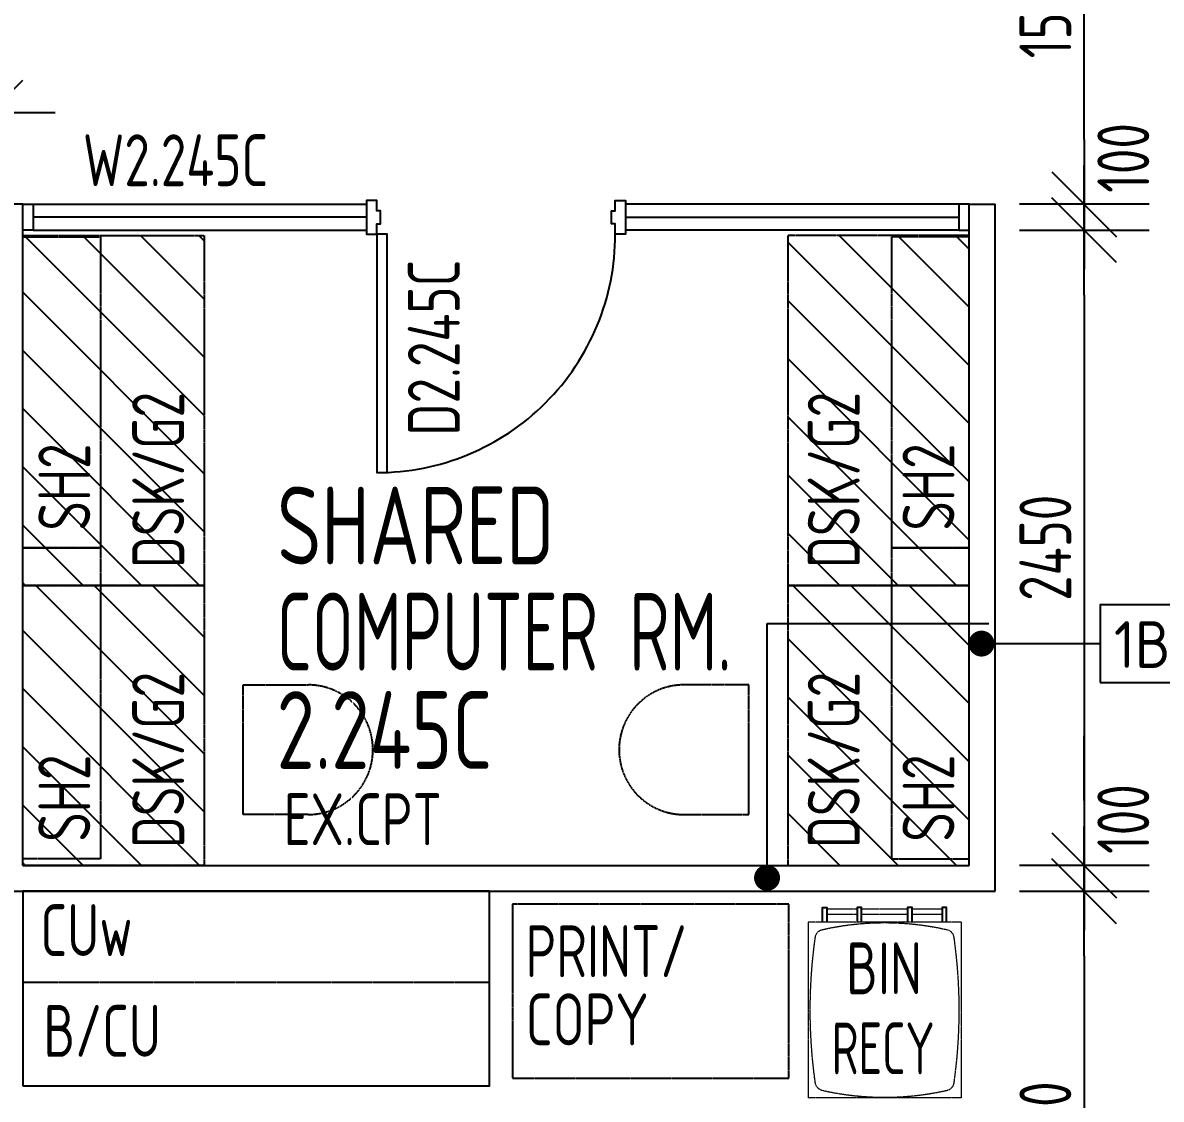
# Model space of a CAD drawing. Header units: millimetres. Extents: x -45258 to 103756, y -3540 to 105026.
# Drawn here: x 59923 to 64314, y 11691 to 15843 of the extents above; entities that cross this region are included whole.
import ezdxf
from ezdxf.enums import TextEntityAlignment as Align

# ---------------------------------------------------------------- set-up
doc = ezdxf.new("R2010")
doc.units = ezdxf.units.MM
doc.header["$LTSCALE"] = 0.4
doc.linetypes.add('BLD-80-FL-2$0$HIDDEN2', pattern=[4.762499999999999, 3.175, -1.5875])
for name, color, linetype in [('BLD-80-FL-2$0$DO-FRAM-7CO', 7, 'Continuous'), ('BLD-80-FL-2$0$DO-LEAF-3CO', 3, 'Continuous'), ('BLD-80-FL-2$0$DO-SWNG-6CO', 6, 'Continuous'), ('BLD-80-FL-2$0$FU-EQPT-6H2', 6, 'BLD-80-FL-2$0$HIDDEN2'), ('BLD-80-FL-2$0$FU-EQPT-8H2', 8, 'BLD-80-FL-2$0$HIDDEN2'), ('BLD-80-FL-2$0$FU-FIXD-7CO-NEW', 7, 'Continuous'), ('BLD-80-FL-2$0$TX-ATTR-7CO', 7, 'Continuous'), ('BLD-80-FL-2$0$TX-DIMS-8C0-100', 8, 'Continuous'), ('BLD-80-FL-2$0$TX-RMNU-2C0-100', 2, 'Continuous'), ('BLD-80-FL-2$0$TX-ROOM-2CO-100', 2, 'Continuous'), ('BLD-80-FL-2$0$TX-ROOM-2CO-NEW', 2, 'Continuous'), ('BLD-80-FL-2$0$TX-TEXT-7C0-100', 7, 'Continuous'), ('BLD-80-FL-2$0$WA-PART-2C0-NEW', 2, 'Continuous'), ('BLD-80-FL-2$0$WA-TEXT-7CO', 7, 'Continuous'), ('BLD-80-FL-2$0$WN-NEW-6C0', 6, 'Continuous'), ('BLD-80-FL-2$0$WN-NEW-7C0', 7, 'Continuous'), ('XREF', 8, 'Continuous')]:
    doc.layers.add(name, color=color, linetype=linetype)
for name, color, linetype, lineweight in [('BLD-80-FL-2$0$DO-TEXT-7CO', 7, 'Continuous', 25), ('BLD-80-FL-2$0$FU-EQPT-7CO-NEW', 7, 'Continuous', 25), ('BLD-80-FL-2$0$WN-TEXT-7CO', 7, 'Continuous', 25)]:
    doc.layers.add(name, color=color, linetype=linetype, lineweight=lineweight)
doc.layers.get('BLD-80-FL-2$0$WN-TEXT-7CO').off()
doc.styles.add('BLD-80-FL-2$0$Isocp2', font='isocp2.shx')
doc.styles.add('BLD-80-FL-2$0$STANDARD', font='isocp2.shx', dxfattribs={"width": 0.8})
doc.dimstyles.new('BLD-80-FL-2$0$ISO-25', dxfattribs={"dimtxt": 2.5, "dimasz": 2.5, "dimexe": 1.25, "dimexo": 0.625, "dimtad": 1, "dimtxsty": 'BLD-80-FL-2$0$STANDARD', "dimcen": 2.5, "dimadec": 0, "dimazin": 0, "dimtfac": 1, "dimtmove": 0, "dimatfit": 3, "dimfxl": 1, "dimarcsym": 0})
doc.dimstyles.new('BLD-80-FL-2$0$TX-DIMS100', dxfattribs={"dimtxt": 200, "dimasz": 250, "dimexe": 125, "dimexo": 500, "dimgap": 50, "dimtad": 1, "dimdec": 1, "dimdsep": 46, "dimtxsty": 'BLD-80-FL-2$0$STANDARD', "dimblk1": 'BLD-80-FL-2$0$DIMTICK', "dimblk2": 'BLD-80-FL-2$0$DIMTICK', "dimsah": 1, "dimcen": 2.5, "dimse1": 1, "dimse2": 1, "dimclrd": 8, "dimclre": 8, "dimclrt": 2, "dimadec": 0, "dimazin": 0, "dimtfac": 1, "dimtdec": 1, "dimtmove": 2, "dimatfit": 3, "dimldrblk": 'BLD-80-FL-2$0$DIMTICK', "dimfxl": 1, "dimtolj": 1, "dimtzin": 0, "dimarcsym": 0})
pattern_1 = [(135, (-22784.30452956962, 2095.651424972004), (-112.2532015133644, -112.2532015133644), [])]
pattern_2 = [(135, (-22784.30452956962, 1015.651424972004), (-112.2532015133644, -112.2532015133644), [])]

# ---------------------------------------------------------------- blocks, each defined once
blk = doc.blocks.new('*U19')
blk.add_lwpolyline([(0, 451.5378007531981), (1065.999999999998, 451.5378007531981), (1065.999999999998, 1122.537800753198), (0, 1122.537800753198)], close=True)
at = {"layer": 'BLD-80-FL-2$0$TX-ATTR-7CO', "linetype": 'Continuous', "ltscale": 5, "style": 'BLD-80-FL-2$0$STANDARD', "width": 0.8}
for p in [(102.8140378379758, 779.9523405861983), (102.8140378379758, 533.2641592507716)]:
    blk.add_attdef('EQUIPMENT-TYPE', p, '', height=199.99995, dxfattribs=at)
blk = doc.blocks.new('*U17')
blk.add_lwpolyline([(0, 372.5378007531979), (1799.999999999997, 372.5378007531979), (1799.999999999997, 1122.537800753198), (0, 1122.537800753198)], close=True)
at = {"layer": 'BLD-80-FL-2$0$TX-ATTR-7CO', "linetype": 'Continuous', "ltscale": 5, "style": 'BLD-80-FL-2$0$STANDARD', "width": 0.8}
for p in [(102.8140378379758, 779.9523405861983), (102.8140378379758, 533.2641592507716)]:
    blk.add_attdef('EQUIPMENT-TYPE', p, '', height=199.99995, dxfattribs=at)
blk = doc.blocks.new('BLD-80-FL-2$0$WBIN-CLIN-W-P')
at = {"lineweight": 9}
for p, q in [((-222.5049096424045, 727.5060000000085), (-106.1124744959707, 727.5060000000085)), ((-222.5049096424045, 707.5060000000085), (-106.1124744959707, 707.5060000000085)), ((-89.09193514642175, 727.5060000000085), (88.78552550403037, 727.5060000000085)), ((-89.09193514642175, 707.5060000000085), (88.78552550403037, 707.5060000000085)), ((105.8060648535793, 727.5060000000085), (222.1763026499539, 727.5060000000085)), ((105.8060648535793, 707.5060000000085), (222.1763026499539, 707.5060000000085)), ((-294.9994999999981, 677.5040000000008), (294.9995000000017, 677.5040000000008)), ((-294.9994999999981, 677.5040000000008), (-294.9994999999981, 0)), ((294.9995000000017, 677.5040000000008), (294.9995000000017, 0)), ((-294.9994999999981, 0), (294.9995000000017, 0))]:
    blk.add_line(p, q, dxfattribs=at)
at = {"linetype": 'Continuous'}
for points in [[(-239.5254489919535, 677.5040000000008), (-239.5254489919535, 734.9940979957173), (-222.5049096424045, 734.9940979957173), (-222.5049096424045, 677.5040000000008)], [(-106.1124744959707, 677.5040000000008), (-106.1124744959707, 734.9940979957173), (-89.09193514642175, 734.9940979957173), (-89.09193514642175, 677.5040000000008)], [(88.78552550403037, 677.5040000000008), (88.78552550403037, 734.9940979957173), (105.8060648535793, 734.9940979957173), (105.8060648535793, 677.5040000000008)], [(239.1968419994992, 677.5040000000008), (239.1968419994992, 734.9940979957173), (222.1763026499539, 734.9940979957173), (222.1763026499539, 677.5040000000008)]]:
    blk.add_lwpolyline(points, dxfattribs=at)
at = {"lineweight": 9}
for centre, radius, start, end in [((-0.2186251739549334, -407.7626315745583), 1083.918356253827, 77.28773717432833, 102.7122628256717), ((1724.646416185598, 338.7912940634851), 2011.267651917958, 171.9442745816818, 188.0557254183181), ((-232.8606660159967, 615.842699577137), 34.25185578315925, 99.8842273556914, 171.9442745816818), ((232.9622150659161, 615.8570720957723), 34.14929468512309, 8.05572541831816, 81.00224930084707), ((-1724.646416185602, 338.7912940634851), 2011.267651917959, 351.9442745816818, 8.05572541831816), ((-232.7497053073748, 61.755593126647), 34.36392233745175, 188.0557254183181, 259.9604986263744), ((230.053427647661, 64.48767912401672), 37.48876565696506, 282.7122628256717, 348.3850978371239), ((-0.2186251739549334, 1085.266631574566), 1083.918356253827, 257.2877371743283, 282.7122628256717)]:
    blk.add_arc(centre, radius, start, end, dxfattribs=at)
at = {"linetype": 'Continuous', "ltscale": 5, "style": 'BLD-80-FL-2$0$STANDARD', "width": 0.8}
for p in [(-195.8787103162795, 375.8627008899784), (-195.8787103162795, 104.9469165243427)]:
    blk.add_attdef('EQP', p, '', height=199.99995, dxfattribs=at)
blk = doc.blocks.new('BLD-80-FL-2$0$DO-920')
at = {"layer": 'BLD-80-FL-2$0$DO-FRAM-7CO', "linetype": 'Continuous'}
for points in [[(-1000, -15.00000000004366), (-1000, -15.00000000004366), (-1000, 114.9999999999563), (-960.0000000000582, 114.9999999999563), (-960.0000000000582, 74.99999999995634), (-945, 74.99999999995634), (-945, 24.99999999995634), (-960, 24.99999999995634), (-960, -15.00000000004366), (-1000, -15.00000000004366), (-1000, -15.00000000004366), (-1000, -15.00000000004366)], [(0, -15.00000000004366), (0, -15.00000000004366), (0, 114.9999999999563), (-40, 114.9999999999563), (-40, 74.99999999995634), (-55, 74.99999999995634), (-55, 24.99999999995634), (-40, 24.99999999995634), (-40, -15.00000000004366), (0, -15.00000000004366), (0, -15.00000000004366), (0, -15.00000000004366)]]:
    blk.add_lwpolyline(points, dxfattribs=at)
at = {"layer": 'BLD-80-FL-2$0$DO-LEAF-3CO'}
blk.add_lwpolyline([(-80, 1034.999999999956), (-80, 114.9999999999563), (-40, 114.9999999999563), (-40, 1034.999999999956)], close=True, dxfattribs=at)
at = {"layer": 'BLD-80-FL-2$0$DO-SWNG-6CO'}
blk.add_arc((-41.6444911936378, 116.6706418136737), 918.3308306151018, 89.89739813578477, 180.1042334359192, dxfattribs=at)
at = {"layer": 'BLD-80-FL-2$0$DO-TEXT-7CO', "linetype": 'Continuous', "style": 'BLD-80-FL-2$0$STANDARD'}
blk.add_attdef('D1.01', (-126.440502880243, 146.3283493831877), '', height=199.99995, rotation=90, dxfattribs=at)
blk = doc.blocks.new('BLD-80-FL-2$0$RMIDEN-2')
at = {"layer": 'BLD-80-FL-2$0$TX-RMNU-2C0-100', "style": 'BLD-80-FL-2$0$STANDARD'}
blk.add_attdef('ROOMNUM', (-11.49902758884127, 487.6931208768474), '', height=300, dxfattribs=at)
at = {"layer": 'BLD-80-FL-2$0$TX-ROOM-2CO-100', "style": 'BLD-80-FL-2$0$STANDARD'}
for tag, p in [('ROOMNAM1', (-12.1433249595284, 1710.308316260402)), ('ROOMNAM2', (-12.1433249595284, 1300.506397769495)), ('ROOMNAM3', (-12.1433249595284, 892.8050748143578))]:
    blk.add_attdef(tag, p, '', height=300, dxfattribs=at)
at = {"layer": 'BLD-80-FL-2$0$TX-TEXT-7C0-100', "style": 'BLD-80-FL-2$0$STANDARD'}
blk.add_attdef('XX', (2.039126417163061, 157.6047857785379), '', height=200, dxfattribs=at)
blk = doc.blocks.new('BLD-80-FL-2$0$NOTE')
at = {"layer": 'BLD-80-FL-2$0$TX-ATTR-7CO', "style": 'BLD-80-FL-2$0$Isocp2'}
blk.add_attdef('WWW', text='', height=2, dxfattribs=at).set_placement((0, 0), align=Align.MIDDLE)
blk = doc.blocks.new('*U28')
blk.add_lwpolyline([(0, 422.5378007531961), (1350, 422.5378007531961), (1350, 1122.537800753198), (0, 1122.537800753198)], close=True)
at = {"layer": 'BLD-80-FL-2$0$TX-ATTR-7CO', "linetype": 'Continuous', "ltscale": 5, "style": 'BLD-80-FL-2$0$STANDARD', "width": 0.8}
for p in [(102.8140378379758, 779.9523405861983), (102.8140378379758, 533.2641592507716)]:
    blk.add_attdef('EQUIPMENT-TYPE', p, '', height=199.99995, dxfattribs=at)
blk = doc.blocks.new('*U29')
blk.add_lwpolyline([(0, 422.5378007531961), (1080, 422.5378007531961), (1080, 1122.537800753198), (0, 1122.537800753198)], close=True)
at = {"layer": 'BLD-80-FL-2$0$TX-ATTR-7CO', "linetype": 'Continuous', "ltscale": 5, "style": 'BLD-80-FL-2$0$STANDARD', "width": 0.8}
for p in [(102.8140378379758, 779.9523405861983), (102.8140378379758, 533.2641592507716)]:
    blk.add_attdef('EQUIPMENT-TYPE', p, '', height=199.99995, dxfattribs=at)
blk = doc.blocks.new('*U31')
blk.add_lwpolyline([(0, 822.5378007531996), (1200.003842802278, 822.5378007531996), (1200.003842802278, 1122.537800753198), (0, 1122.537800753198)], close=True)
at = {"layer": 'BLD-80-FL-2$0$TX-ATTR-7CO', "linetype": 'Continuous', "ltscale": 5, "style": 'BLD-80-FL-2$0$STANDARD', "width": 0.8}
for p in [(102.8140378379758, 779.9523405861983), (102.8140378379758, 533.2641592507716)]:
    blk.add_attdef('EQUIPMENT-TYPE', p, '', height=199.99995, dxfattribs=at)
blk = doc.blocks.new('*U34')
blk.add_lwpolyline([(0, 0), (7, 0), (7, 3), (0, 3)], close=True)
at = {"style": 'BLD-80-FL-2$0$Isocp2'}
blk.add_attdef('WALLCODE', (0.5256151841120129, 0.5654027885079809), '', height=1.8, dxfattribs=at)
blk = doc.blocks.new('BLD-80-FL-2$0$_Dot')
at = {"color": 0, "linetype": 'ByBlock', "lineweight": -2}
blk.add_line((-0.5, 0), (-1, 0), dxfattribs=at)
at = {"color": 0, "linetype": 'ByBlock', "const_width": 0.5}
blk.add_lwpolyline([(-0.25, 0, 1), (0.25, 0, 1)], format="xyb", close=True, dxfattribs=at)
blk = doc.blocks.new('BLD-80-FL-2$0$DIMTICK')
for p, q in [((0, 1), (0, -1)), ((-1, 0), (1, 0))]:
    blk.add_line(p, q)
at = {"color": 2, "linetype": 'Continuous'}
blk.add_line((-0.5, -0.5), (0.5, 0.5), dxfattribs=at)
blk = doc.blocks.new('*D118')
at = {"layer": 'BLD-80-FL-2$0$TX-DIMS-8C0-100', "color": 8, "lineweight": -2, "transparency": 16777216}
blk.add_line((64243.66856275999, 15850.00969296335), (64243.66856276, 16850.0409810798), dxfattribs=at)
at = {"layer": 'Defpoints', "color": 0, "transparency": 16777216}
for p in [(63799.9891135107, 17100.0409810798), (64243.66856276, 17100.0409810798), (63799.98779134825, 15600.00969296335)]:
    blk.add_point(p, dxfattribs=at)
at = {"layer": 'BLD-80-FL-2$0$TX-DIMS-8C0-100', "color": 8, "lineweight": -2, "transparency": 16777216, "xscale": 250, "yscale": 250, "zscale": 250}
for p, rotation in [((64243.66856276, 17100.0409810798), 90), ((64243.66856275999, 15600.00969296335), 270)]:
    blk.add_blockref('BLD-80-FL-2$0$DIMTICK', p, dxfattribs=dict(at, rotation=rotation))
at = {"layer": 'BLD-80-FL-2$0$TX-DIMS-8C0-100', "color": 2, "transparency": 16777216, "insert": (64093.66856275999, 16350.02533702158), "char_height": 200, "attachment_point": 5, "rotation": 90, "style": 'BLD-80-FL-2$0$STANDARD'}
blk.add_mtext('\\A1;1500', dxfattribs=at)
blk = doc.blocks.new('*D119')
at = {"layer": 'BLD-80-FL-2$0$TX-DIMS-8C0-100', "color": 8, "lineweight": -2, "transparency": 16777216}
for p, q in [((64243.66856275999, 15850.00969296335), (64243.66856275999, 16100.00969296335)), ((64243.66856275999, 15600.00969296335), (64243.66856275999, 15500.01366549583)), ((64243.66856275999, 15250.01366549583), (64243.66856275999, 15000.01366549583))]:
    blk.add_line(p, q, dxfattribs=at)
at = {"layer": 'Defpoints', "color": 0, "transparency": 16777216}
for p in [(63799.98779134802, 15600.00969296335), (63799.98779134802, 15500.01366549583), (64243.66856275999, 15500.01366549583)]:
    blk.add_point(p, dxfattribs=at)
at = {"layer": 'BLD-80-FL-2$0$TX-DIMS-8C0-100', "color": 8, "lineweight": -2, "transparency": 16777216, "xscale": 250, "yscale": 250, "zscale": 250}
for p, rotation in [((64243.66856275999, 15600.00969296335), 270), ((64243.66856275999, 15500.01366549583), 90)]:
    blk.add_blockref('BLD-80-FL-2$0$DIMTICK', p, dxfattribs=dict(at, rotation=rotation))
at = {"layer": 'BLD-80-FL-2$0$TX-DIMS-8C0-100', "color": 2, "transparency": 16777216, "insert": (64394.30887192709, 15778.83047486597), "char_height": 200, "attachment_point": 5, "rotation": 90, "style": 'BLD-80-FL-2$0$STANDARD'}
blk.add_mtext('\\A1;100', dxfattribs=at)
blk = doc.blocks.new('*D74')
at = {"layer": 'BLD-80-FL-2$0$TX-DIMS-8C0-100', "color": 8, "lineweight": -2, "transparency": 16777216}
blk.add_line((64243.66856275999, 15250.01366549583), (64243.66856275999, 13300.00969296335), dxfattribs=at)
at = {"layer": 'Defpoints', "color": 0, "transparency": 16777216}
for p in [(63799.98779134802, 15500.01366549583), (63799.98779134802, 13050.00969296335), (64243.66856275999, 13050.00969296335)]:
    blk.add_point(p, dxfattribs=at)
at = {"layer": 'BLD-80-FL-2$0$TX-DIMS-8C0-100', "color": 8, "lineweight": -2, "transparency": 16777216, "xscale": 250, "yscale": 250, "zscale": 250}
for p, rotation in [((64243.66856275999, 15500.01366549583), 90), ((64243.66856275999, 13050.00969296335), 270)]:
    blk.add_blockref('BLD-80-FL-2$0$DIMTICK', p, dxfattribs=dict(at, rotation=rotation))
at = {"layer": 'BLD-80-FL-2$0$TX-DIMS-8C0-100', "color": 2, "transparency": 16777216, "insert": (64093.64887772063, 14275.0116792296), "char_height": 200, "attachment_point": 5, "rotation": 90, "style": 'BLD-80-FL-2$0$STANDARD'}
blk.add_mtext('\\A1;2450', dxfattribs=at)
blk = doc.blocks.new('*D75')
at = {"layer": 'BLD-80-FL-2$0$TX-DIMS-8C0-100', "color": 8, "lineweight": -2, "transparency": 16777216}
for p, q in [((64243.66856275976, 13300.00969296335), (64243.66856275976, 13550.00969296335)), ((64243.66856275976, 13050.00969296335), (64243.66856275976, 12950.01366549583)), ((64243.66856275976, 12700.01366549583), (64243.66856275976, 12450.01366549583))]:
    blk.add_line(p, q, dxfattribs=at)
at = {"layer": 'Defpoints', "color": 0, "transparency": 16777216}
for p in [(63799.98779134778, 13050.00969296335), (63799.98779134778, 12950.01366549583), (64243.66856275976, 12950.01366549583)]:
    blk.add_point(p, dxfattribs=at)
at = {"layer": 'BLD-80-FL-2$0$TX-DIMS-8C0-100', "color": 8, "lineweight": -2, "transparency": 16777216, "xscale": 250, "yscale": 250, "zscale": 250}
for p, rotation in [((64243.66856275976, 13050.00969296335), 270), ((64243.66856275976, 12950.01366549583), 90)]:
    blk.add_blockref('BLD-80-FL-2$0$DIMTICK', p, dxfattribs=dict(at, rotation=rotation))
at = {"layer": 'BLD-80-FL-2$0$TX-DIMS-8C0-100', "color": 2, "transparency": 16777216, "insert": (64394.30887192686, 13228.83047486597), "char_height": 200, "attachment_point": 5, "rotation": 90, "style": 'BLD-80-FL-2$0$STANDARD'}
blk.add_mtext('\\A1;100', dxfattribs=at)
blk = doc.blocks.new('*D120')
at = {"layer": 'BLD-80-FL-2$0$TX-DIMS-8C0-100', "color": 8, "lineweight": -2, "transparency": 16777216}
blk.add_line((64243.66856275976, 12700.00968947492), (64243.66856275976, 11350.00969296335), dxfattribs=at)
at = {"layer": 'Defpoints', "color": 0, "transparency": 16777216}
for p in [(63799.98788379144, 12950.00968947492), (63799.98788379144, 11100.00969296335), (64243.66856275976, 11100.00969296335)]:
    blk.add_point(p, dxfattribs=at)
at = {"layer": 'BLD-80-FL-2$0$TX-DIMS-8C0-100', "color": 8, "lineweight": -2, "transparency": 16777216, "xscale": 250, "yscale": 250, "zscale": 250}
for p, rotation in [((64243.66856275976, 12950.00968947492), 90), ((64243.66856275976, 11100.00969296335), 270)]:
    blk.add_blockref('BLD-80-FL-2$0$DIMTICK', p, dxfattribs=dict(at, rotation=rotation))
at = {"layer": 'BLD-80-FL-2$0$TX-DIMS-8C0-100', "color": 2, "transparency": 16777216, "insert": (64093.66856275976, 12025.00969121915), "char_height": 200, "attachment_point": 5, "rotation": 90, "style": 'BLD-80-FL-2$0$STANDARD'}
blk.add_mtext('\\A1;1850', dxfattribs=at)
blk = doc.blocks.new('*D101')
at = {"layer": 'BLD-80-FL-2$0$TX-DIMS-8C0-100', "color": 8, "lineweight": -2, "transparency": 16777216}
blk.add_line((58474.9968453513, 15953.73457997204), (59774.9968453513, 15953.73457997204), dxfattribs=at)
at = {"layer": 'Defpoints', "color": 0, "transparency": 16777216}
for p in [(60024.9968453513, 15953.73457997204), (58224.9968453513, 15550.00969296287), (60024.9968453513, 15550.00969296287)]:
    blk.add_point(p, dxfattribs=at)
at = {"layer": 'BLD-80-FL-2$0$TX-DIMS-8C0-100', "color": 8, "lineweight": -2, "transparency": 16777216, "xscale": 250, "yscale": 250, "zscale": 250, "rotation": 180}
blk.add_blockref('BLD-80-FL-2$0$DIMTICK', (58224.9968453513, 15953.73457997204), dxfattribs=at)
at = {"layer": 'BLD-80-FL-2$0$TX-DIMS-8C0-100', "color": 8, "lineweight": -2, "transparency": 16777216, "xscale": 250, "yscale": 250, "zscale": 250}
blk.add_blockref('BLD-80-FL-2$0$DIMTICK', (60024.9968453513, 15953.73457997204), dxfattribs=at)
at = {"layer": 'BLD-80-FL-2$0$TX-DIMS-8C0-100', "color": 2, "transparency": 16777216, "insert": (59124.9968453513, 16103.73457997204), "char_height": 200, "attachment_point": 5, "style": 'BLD-80-FL-2$0$STANDARD'}
blk.add_mtext('\\A1;1800', dxfattribs=at)
blk = doc.blocks.new('BLD-80-FL-2', base_point=(226.5751378440438, 457.4436364617987))
at = {"layer": 'BLD-80-FL-2$0$FU-EQPT-8H2'}
h = blk.add_hatch(dxfattribs=at)
h.set_pattern_fill('ANSI31', color=256, scale=50, angle=90, style=0)
h.set_pattern_definition(pattern_1)
h.paths.add_polyline_path([(60150.00268758739, 15480.00969296335), (60850.00268758739, 15480.00969296335), (60850.00268758739, 14130.00969296335), (60150.00268758739, 14130.00969296335)])
h = blk.add_hatch(dxfattribs=at)
h.set_pattern_fill('ANSI31', color=256, scale=50, angle=90, style=0)
h.set_pattern_definition(pattern_1)
h.paths.add_polyline_path([(63799.98779134823, 15480.00969296335), (63099.98779134823, 15480.00969296335), (63099.98779134823, 14130.00969296335), (63799.98779134823, 14130.00969296335)])
h = blk.add_hatch(dxfattribs=at)
h.set_pattern_fill('ANSI31', color=256, scale=50, angle=90, style=0)
h.set_pattern_definition(pattern_2)
h.paths.add_polyline_path([(60150.00268758738, 14130.00969296335), (60850.00268758739, 14130.00969296335), (60850.00268758739, 13050.00969296335), (60150.00268758739, 13050.00969296335)])
h = blk.add_hatch(dxfattribs=at)
h.set_pattern_fill('ANSI31', color=256, scale=50, angle=90, style=0)
h.set_pattern_definition(pattern_2)
h.paths.add_polyline_path([(63799.98779134824, 14130.00969296335), (63099.98779134823, 14130.00969296335), (63099.98779134823, 13050.00969296335), (63799.98779134823, 13050.00969296335)])
for points in [[(61250.36163772095, 13246.18762556164), (61000.36163772095, 13246.18762556117), (61000.36163772026, 13746.18762556117), (61250.36163772049, 13746.18762556187, -0.9999999999999998)], [(62699.62608797674, 13246.18762556164), (62949.62608797674, 13246.18762556117), (62949.62608797743, 13746.18762556117), (62699.6260879772, 13746.18762556187, 0.9999999999999998)]]:
    blk.add_lwpolyline(points, format="xyb", close=True, dxfattribs=at)
at = {"layer": 'BLD-80-FL-2$0$FU-FIXD-7CO-NEW', "linetype": 'BLD-80-FL-2$0$HIDDEN2'}
blk.add_line((60150.00006865384, 12600.00969296335), (61950.00006865384, 12600.00969296335), dxfattribs=at)
at = {"layer": 'BLD-80-FL-2$0$WA-PART-2C0-NEW'}
for p, q in [((63799.98779134802, 13050.00969296335), (63799.98779134825, 15600.00969296335)), ((63799.98779134825, 15600.00969296335), (63899.98779134802, 15600.00969296334)), ((63899.98779134778, 12950.00969296335), (63899.98779134802, 15600.00969296334)), ((60149.99993434967, 13050.00969296334), (63799.98779134802, 13050.00969296335)), ((60050.00040441472, 12950.00955865952), (63899.98779134802, 12950.00969296335))]:
    blk.add_line(p, q, dxfattribs=at)
at = {"layer": 'BLD-80-FL-2$0$WA-PART-2C0-NEW', "flags": 128}
blk.add_lwpolyline([(60149.99993434967, 13050.00969296334), (60149.9969796557, 15600.0095586453), (60149.9969796557, 15600.0095586453), (60149.9969796557, 15600.0095586453), (60050.00644810684, 15600.00969294948)], dxfattribs=at)
at = {"layer": 'BLD-80-FL-2$0$WN-NEW-6C0'}
for p, q in [((60189.99993434944, 15600.01310466785), (61474.99386284885, 15600.0095586453)), ((63759.98779134825, 15600.01310466785), (62474.99386284885, 15600.0095586453)), ((60189.99993434944, 15500.01310466784), (61474.99386284885, 15500.0095586453)), ((63759.98779134825, 15500.01310466784), (62474.99386284885, 15500.0095586453))]:
    blk.add_line(p, q, dxfattribs=at)
at = {"layer": 'BLD-80-FL-2$0$WN-NEW-7C0'}
for p, q in [((61474.99386284885, 15550.0095586453), (60189.99993434944, 15550.01310466785)), ((62474.99386284885, 15550.0095586453), (63759.98779134825, 15550.01310466785))]:
    blk.add_line(p, q, dxfattribs=at)
for points in [[(60189.99993434944, 15600.01366549583), (60189.99993434944, 15500.01366549583), (60149.99993434967, 15500.01366549583), (60149.99993434967, 15600.01366549583)], [(63759.98779134825, 15600.01366549583), (63759.98779134825, 15500.01366549583), (63799.98779134802, 15500.01366549583), (63799.98779134802, 15600.01366549583)]]:
    blk.add_lwpolyline(points, close=True, dxfattribs=at)
at = {"layer": 'BLD-80-FL-2$0$DO-FRAM-7CO'}
ref = blk.add_blockref('BLD-80-FL-2$0$DO-920', (61474.99386284885, 15600.00955864525), dxfattribs=dict(at, rotation=180))
ref.add_attrib('D1.01', 'D2.245C', (61835.36400996125, 14707.87664645852), dxfattribs={"layer": 'BLD-80-FL-2$0$DO-TEXT-7CO', "linetype": 'Continuous', "height": 200, "rotation": 90, "style": 'BLD-80-FL-2$0$STANDARD', "width": 0.8})
at = {"layer": 'BLD-80-FL-2$0$FU-EQPT-6H2'}
ref = blk.add_blockref('*U31', (59327.46213359614, 14275.00962580432), dxfattribs=dict(at, xscale=-1, rotation=270))
ref.add_attrib('EQUIPMENT-TYPE', 'SH2', (60410.13641518002, 14341.47465882673), dxfattribs={"layer": 'BLD-80-FL-2$0$TX-ATTR-7CO', "linetype": 'Continuous', "ltscale": 5, "height": 200, "rotation": 90, "style": 'BLD-80-FL-2$0$STANDARD', "width": 0.8})
ref = blk.add_blockref('*U28', (59727.46488683419, 14130.00969296335), dxfattribs=dict(at, xscale=-1, rotation=270))
ref.add_attrib('EQUIPMENT-TYPE', 'DSK/G2', (60772.50342447333, 14196.47472598576), dxfattribs={"layer": 'BLD-80-FL-2$0$TX-ATTR-7CO', "color": 0, "linetype": 'Continuous', "ltscale": 5, "height": 200, "rotation": 90, "style": 'BLD-80-FL-2$0$STANDARD', "width": 0.8})
ref = blk.add_blockref('*U28', (64222.52559210143, 14130.00969296335), dxfattribs=dict(at, rotation=90))
ref.add_attrib('EQUIPMENT-TYPE', 'DSK/G2', (63377.4870544623, 14196.47472598576), dxfattribs={"layer": 'BLD-80-FL-2$0$TX-ATTR-7CO', "color": 0, "linetype": 'Continuous', "ltscale": 5, "height": 200, "rotation": 90, "style": 'BLD-80-FL-2$0$STANDARD', "width": 0.8})
ref = blk.add_blockref('*U31', (64622.52559210155, 14275.00962580432), dxfattribs=dict(at, rotation=90))
ref.add_attrib('EQUIPMENT-TYPE', 'SH2', (63742.80406642318, 14341.47465882673), dxfattribs={"layer": 'BLD-80-FL-2$0$TX-ATTR-7CO', "linetype": 'Continuous', "ltscale": 5, "height": 200, "rotation": 90, "style": 'BLD-80-FL-2$0$STANDARD', "width": 0.8})
ref = blk.add_blockref('*U31', (59327.46213359614, 13075.00578300204), dxfattribs=dict(at, xscale=-1, rotation=270))
ref.add_attrib('EQUIPMENT-TYPE', 'SH2', (60410.13641518002, 13141.47081602445), dxfattribs={"layer": 'BLD-80-FL-2$0$TX-ATTR-7CO', "linetype": 'Continuous', "ltscale": 5, "height": 200, "rotation": 90, "style": 'BLD-80-FL-2$0$STANDARD', "width": 0.8})
ref = blk.add_blockref('*U31', (64622.52559210155, 13075.00578300204), dxfattribs=dict(at, rotation=90))
ref.add_attrib('EQUIPMENT-TYPE', 'SH2', (63742.80406642318, 13141.47081602445), dxfattribs={"layer": 'BLD-80-FL-2$0$TX-ATTR-7CO', "linetype": 'Continuous', "ltscale": 5, "height": 200, "rotation": 90, "style": 'BLD-80-FL-2$0$STANDARD', "width": 0.8})
ref = blk.add_blockref('*U29', (59727.46488683419, 13050.00969296335), dxfattribs=dict(at, xscale=-1, rotation=270))
ref.add_attrib('EQUIPMENT-TYPE', 'DSK/G2', (60772.50342447333, 13116.47472598576), dxfattribs={"layer": 'BLD-80-FL-2$0$TX-ATTR-7CO', "color": 0, "linetype": 'Continuous', "ltscale": 5, "height": 200, "rotation": 90, "style": 'BLD-80-FL-2$0$STANDARD', "width": 0.8})
ref = blk.add_blockref('*U29', (64222.52559210143, 13050.00969296335), dxfattribs=dict(at, rotation=90))
ref.add_attrib('EQUIPMENT-TYPE', 'DSK/G2', (63377.4870544623, 13116.47472598576), dxfattribs={"layer": 'BLD-80-FL-2$0$TX-ATTR-7CO', "color": 0, "linetype": 'Continuous', "ltscale": 5, "height": 200, "rotation": 90, "style": 'BLD-80-FL-2$0$STANDARD', "width": 0.8})
ref = blk.add_blockref('*U19', (62038.43723319878, 11777.47189221015), dxfattribs=at)
ref.add_attrib('EQUIPMENT-TYPE', 'PRINT/', (62088.89626691688, 12618.99999999999), dxfattribs={"layer": 'BLD-80-FL-2$0$TX-ATTR-7CO', "linetype": 'Continuous', "ltscale": 5, "height": 200, "style": 'BLD-80-FL-2$0$STANDARD', "width": 0.8})
ref.add_attrib('EQUIPMENT-TYPE', 'COPY', (62089.89626691688, 12355.99999999999), dxfattribs={"layer": 'BLD-80-FL-2$0$TX-ATTR-7CO', "linetype": 'Continuous', "ltscale": 5, "height": 200, "style": 'BLD-80-FL-2$0$STANDARD', "width": 0.8})
at = {"layer": 'BLD-80-FL-2$0$FU-EQPT-7CO-NEW', "linetype": 'Continuous'}
ref = blk.add_blockref('*U17', (60150.00006865384, 11827.47189221015), dxfattribs=at)
ref.add_attrib('EQUIPMENT-TYPE', 'B/CU', (60229.88380589662, 12311.61679601343), dxfattribs={"layer": 'BLD-80-FL-2$0$TX-ATTR-7CO', "color": 0, "linetype": 'Continuous', "ltscale": 5, "height": 200, "style": 'BLD-80-FL-2$0$STANDARD', "width": 0.8})
at = {"layer": 'BLD-80-FL-2$0$FU-EQPT-8H2'}
ref = blk.add_blockref('BLD-80-FL-2$0$WBIN-CLIN-W-P', (63473.52934145008, 12153.02509056334), dxfattribs=dict(at, xscale=-1))
ref.add_attrib('EQP', 'RECY', (63269.51420264191, 12244.31594146776), dxfattribs={"layer": '0', "linetype": 'Continuous', "ltscale": 5, "height": 199.99995, "style": 'BLD-80-FL-2$0$STANDARD', "width": 0.7})
ref.add_attrib('EQP', 'BIN', (63325.47622238623, 12552.9961761661), dxfattribs={"layer": '0', "linetype": 'Continuous', "ltscale": 5, "height": 200, "style": 'BLD-80-FL-2$0$STANDARD', "width": 0.8})
at = {"layer": 'BLD-80-FL-2$0$TX-ROOM-2CO-NEW'}
ref = blk.add_blockref('BLD-80-FL-2$0$RMIDEN-2', (61187.76911399106, 12501.01901355154), dxfattribs=at)
ref.add_attrib('XX', 'EX.CPT', (61156.27105765848, 13127.94936242251), dxfattribs={"layer": 'BLD-80-FL-2$0$TX-TEXT-7C0-100', "height": 200, "style": 'BLD-80-FL-2$0$STANDARD', "width": 0.8})
ref.add_attrib('ROOMNUM', '2.245C', (61128.92957806832, 13422.05114264876), dxfattribs={"layer": 'BLD-80-FL-2$0$TX-RMNU-2C0-100', "height": 300, "style": 'BLD-80-FL-2$0$STANDARD', "width": 0.8})
ref.add_attrib('ROOMNAM2', 'COMPUTER RM.', (61129.3874320552, 13801.52541132104), dxfattribs={"layer": 'BLD-80-FL-2$0$TX-ROOM-2CO-100', "height": 300, "style": 'BLD-80-FL-2$0$STANDARD', "width": 0.7})
ref.add_attrib('ROOMNAM1', 'SHARED', (61130.91418959561, 14211.32732981195), dxfattribs={"layer": 'BLD-80-FL-2$0$TX-ROOM-2CO-100', "height": 300, "style": 'BLD-80-FL-2$0$STANDARD', "width": 0.8})
at = {"layer": 'BLD-80-FL-2$0$WA-TEXT-7CO', "xscale": 100, "yscale": 100, "zscale": 100}
blk.add_blockref('*U34', (64305.56655716535, 13755.47859971464), dxfattribs=at).add_auto_attribs({'WALLCODE': '1B1/C'})
at = {"layer": 'BLD-80-FL-2$0$WN-TEXT-7CO'}
ref = blk.add_blockref('BLD-80-FL-2$0$NOTE', (60583.20068933371, 15769.91022548333), dxfattribs=dict(at, xscale=50, yscale=50, zscale=50))
ref.add_attrib('WWW', 'W2.245C', (60381.61790864318, 15669.91022548314), dxfattribs={"layer": 'BLD-80-FL-2$0$TX-ATTR-7CO', "height": 200.0000000000007, "style": 'BLD-80-FL-2$0$Isocp2', "width": 0.8})
at = {"layer": 'BLD-80-FL-2$0$TX-TEXT-7C0-100', "insert": (60217.91338119982, 12699.99266599877), "char_height": 200, "attachment_point": 7, "style": 'BLD-80-FL-2$0$STANDARD'}
blk.add_mtext('CUw', dxfattribs=at)
at = {"layer": 'BLD-80-FL-2$0$TX-DIMS-8C0-100'}
for base, p1, p2, angle, picture, middle in [((64243.66856276, 17100.0409810798), (63799.98779134825, 15600.00969296335), (63799.9891135107, 17100.0409810798), 90, '*D118', (64093.66856275999, 16350.02533702158)), ((60024.9968453513, 15953.73457997204), (58224.9968453513, 15550.00969296287), (60024.9968453513, 15550.00969296287), 180, '*D101', (59124.9968453513, 16103.73457997204)), ((64243.66856275999, 13050.00969296335), (63799.98779134802, 15500.01366549583), (63799.98779134802, 13050.00969296335), 90, '*D74', (64093.64887772063, 14275.0116792296))]:
    dim = blk.add_linear_dim(base=base, p1=p1, p2=p2, angle=angle, dimstyle='BLD-80-FL-2$0$TX-DIMS100', override={"dimfxl": 3}, dxfattribs=at)
    dim.commit()
    dim.dimension.update_dxf_attribs({"geometry": picture, "text_midpoint": middle})
for base, p1, p2, picture, middle in [((64243.66856275999, 15500.01366549583), (63799.98779134802, 15600.00969296335), (63799.98779134802, 15500.01366549583), '*D119', (64394.30887192709, 15778.83047486597)), ((64243.66856275976, 12950.01366549583), (63799.98779134778, 13050.00969296335), (63799.98779134778, 12950.01366549583), '*D75', (64394.30887192686, 13228.83047486597))]:
    dim = blk.add_linear_dim(base=base, p1=p1, p2=p2, angle=90, dimstyle='BLD-80-FL-2$0$TX-DIMS100', override={"dimfxl": 3}, dxfattribs=at)
    dim.commit()
    dim.dimension.update_dxf_attribs({"geometry": picture, "text_midpoint": middle, "dimtype": 128})
dim = blk.add_linear_dim(base=(64243.66856275976, 11100.00969296335), p1=(63799.98788379144, 12950.00968947493), p2=(63799.98788379144, 11100.00969296335), angle=90, dimstyle='BLD-80-FL-2$0$TX-DIMS100', override={"dimfxl": 3}, dxfattribs=at)
dim.commit()
dim.dimension.update_dxf_attribs({"geometry": '*D120', "text_midpoint": (64093.66856275976, 12025.00969121915), "insert": (0, 1.818989403545856e-12)})
at = {"layer": 'BLD-80-FL-2$0$WA-TEXT-7CO'}
for points in [[(63020.3624119657, 13001.87671336165), (63020.3624119657, 13982.65461612912), (63875.73209032996, 13982.65461612912)], [(63847.4528680247, 13905.47859971464), (64305.56655716535, 13905.47859971464)]]:
    blk.add_leader(points, dimstyle='BLD-80-FL-2$0$ISO-25', override={"dimasz": 100, "dimtad": 0, "dimldrblk": 'BLD-80-FL-2$0$_Dot'}, dxfattribs=at)

msp = doc.modelspace()

# ---------------------------------------------------------------- block references
at = {"layer": 'XREF'}
msp.add_blockref('BLD-80-FL-2', (0, 0), dxfattribs=at)

doc.saveas('drawing.dxf')
